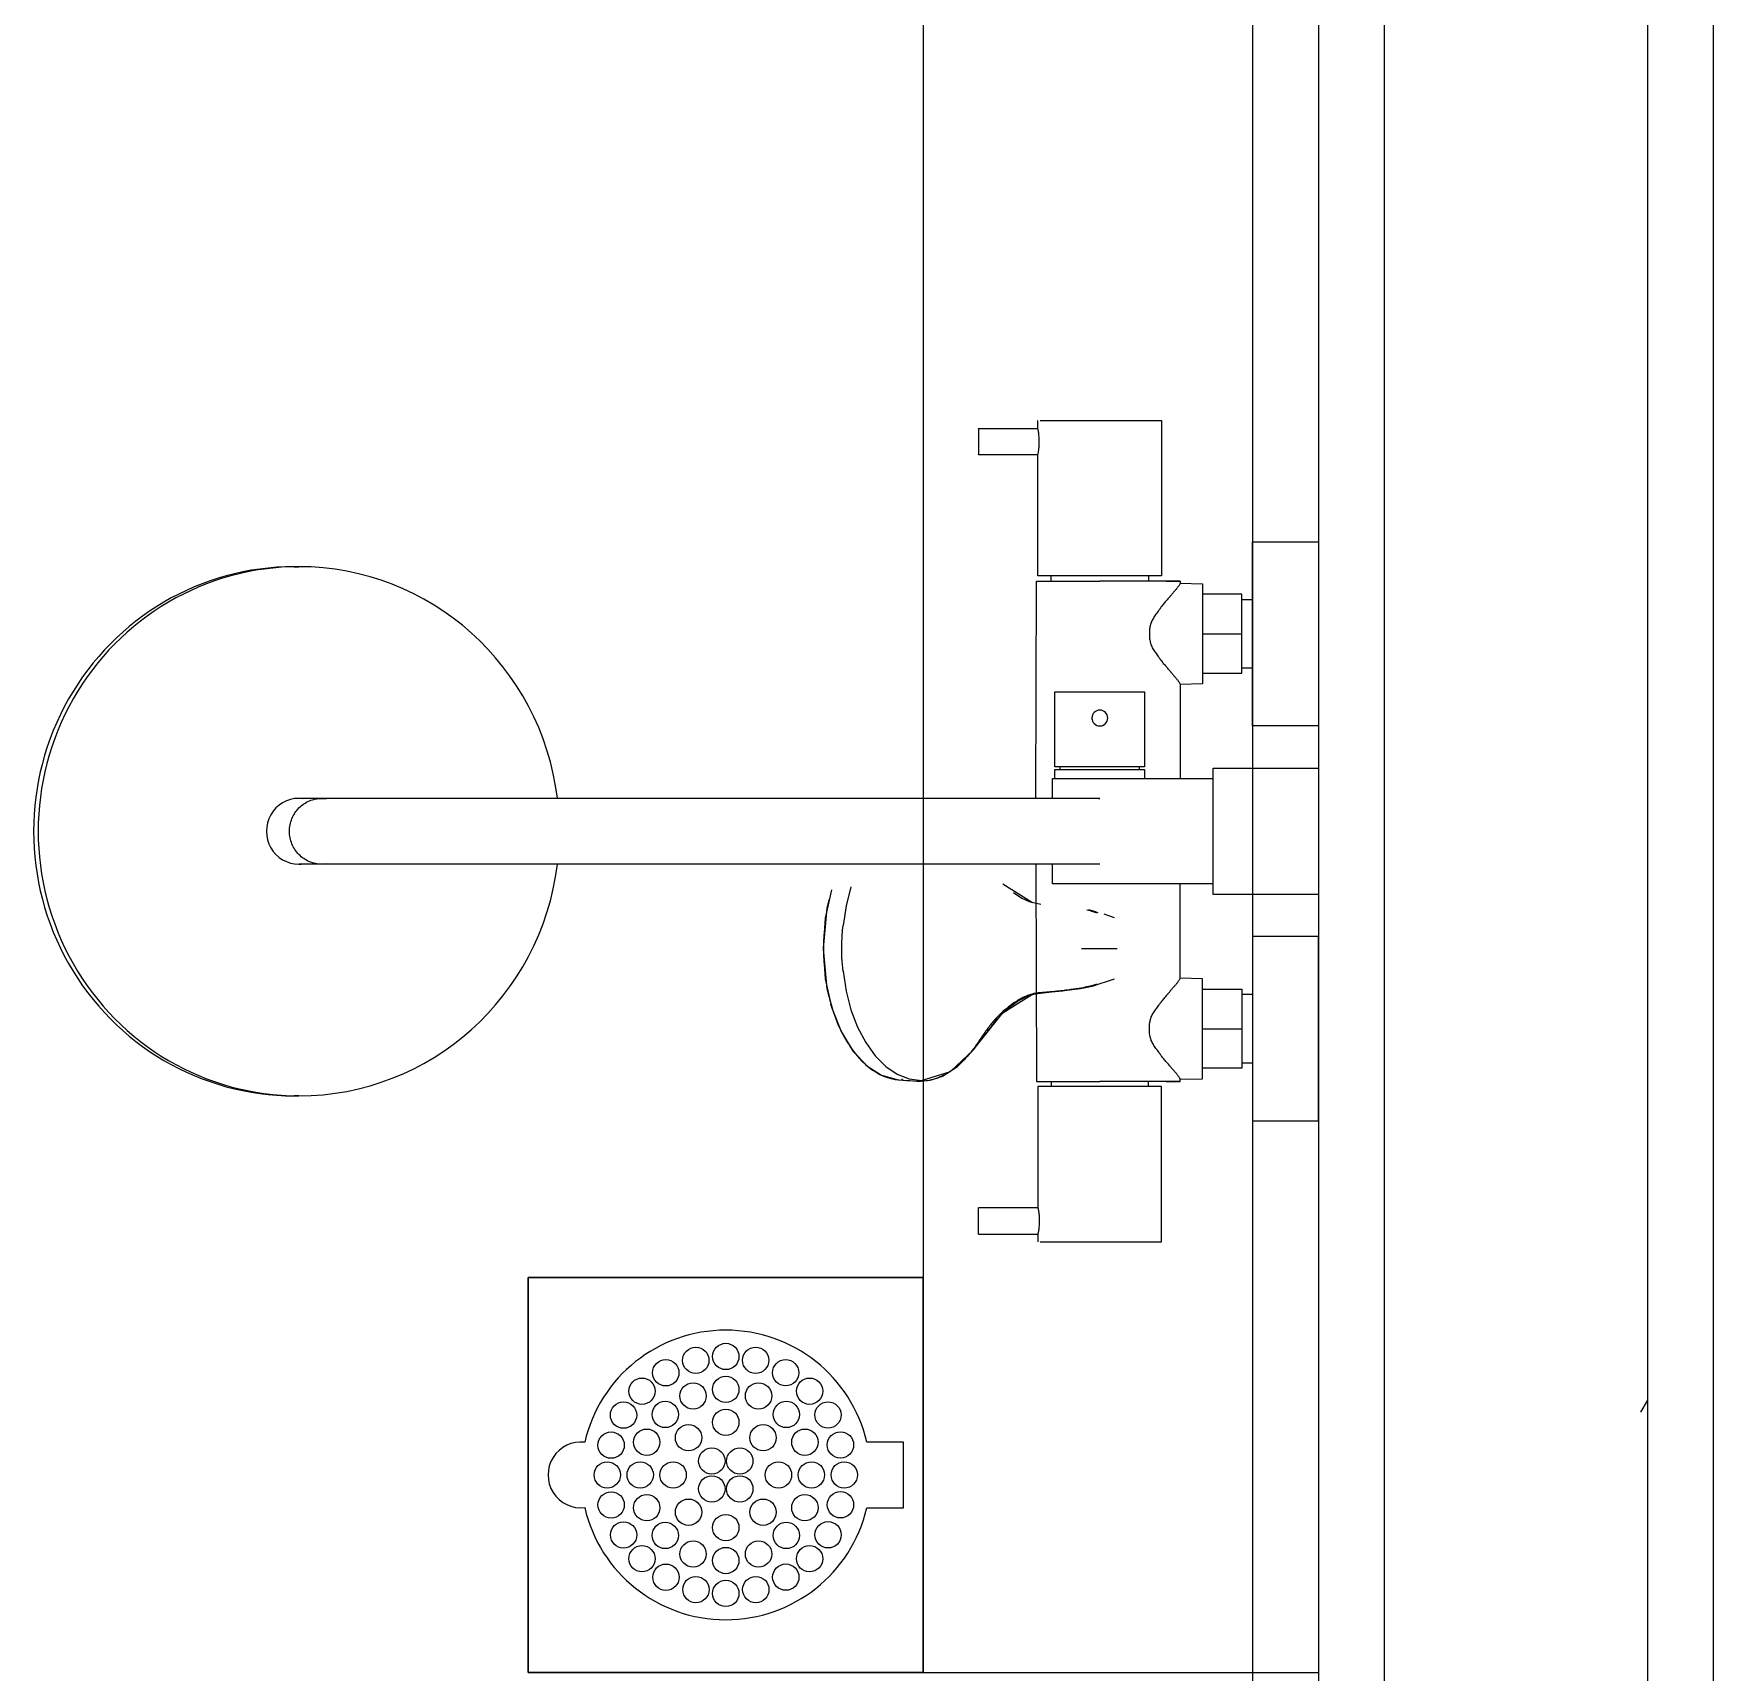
# Model space of a CAD drawing. Header units: millimetres. Extents: x -145636 to 131102, y -135903 to -7470.
# Drawn here: x 27157 to 27795, y -114873 to -114251 of the extents above; entities that cross this region are included whole.
import ezdxf

# ---------------------------------------------------------------- set-up
doc = ezdxf.new("R2010")
doc.units = ezdxf.units.MM
doc.layers.add('M_ARCHI', color=8, linetype='Continuous')

# ---------------------------------------------------------------- blocks, each defined once
blk = doc.blocks.new('RF Archi 21.10.2024')
at = {"layer": 'M_ARCHI', "color": 8}
for p, q in [((-138786.01, -25375.17), (-138786.01, -138100.96)), ((-138636.01, -126778.47), (-138636.01, -134028.47)), ((-138636.01, -126778.47), (-138636.01, -134028.47)), ((-138611.01, -134028.47), (-138611.01, -126778.47)), ((-138761.01, -129953.47), (-138761.01, -133253.47)), ((-138736.01, -129953.47), (-138736.01, -133278.47)), ((-138890.01, -130805.97), (-138890.01, -130815.97)), ((-138890.01, -130806.14), (-138890.01, -130805.97)), ((-138890.01, -130805.97), (-138890.01, -130806.14)), ((-138890.01, -130806.14), (-138890.01, -130805.97)), ((-138890.01, -130805.97), (-138867.51, -130805.97)), ((-138867.51, -130805.97), (-138867.51, -130802.97)), ((-138866.7, -130802.97), (-138844.01, -130802.97)), ((-138844.01, -130802.97), (-138820.51, -130802.97)), ((-138820.51, -130802.97), (-138820.51, -130861.97)), ((-138890.01, -130815.97), (-138890.01, -130815.8)), ((-138890.01, -130815.8), (-138890.01, -130815.97)), ((-138890.01, -130815.97), (-138890.01, -130815.8)), ((-138867.51, -130815.97), (-138890.01, -130815.97)), ((-138867.51, -130861.97), (-138867.51, -130815.97)), ((-138786.01, -130918.97), (-138786.01, -130848.97)), ((-138786.01, -130848.97), (-138761.01, -130848.97)), ((-138761.01, -130848.97), (-138761.01, -130918.97)), ((-139149.86, -130858.47), (-139148.13, -130858.47)), ((-138844.01, -130861.97), (-138867.51, -130861.97)), ((-138862.51, -130863.97), (-138862.51, -130861.97)), ((-138820.51, -130861.97), (-138844.01, -130861.97)), ((-138825.51, -130861.97), (-138825.51, -130863.97)), ((-138868.3, -130946.47), (-138868.01, -130863.97)), ((-138868.01, -130863.97), (-138844.01, -130863.97)), ((-138813.51, -130863.97), (-138813.51, -130864.75)), ((-138813.51, -130864.75), (-138805.01, -130864.97)), ((-138805.01, -130864.97), (-138805.01, -130902.97)), ((-138790.01, -130868.97), (-138805.01, -130868.97)), ((-138790.01, -130883.97), (-138790.01, -130868.97)), ((-138790.01, -130870.97), (-138786.01, -130870.97)), ((-138805.01, -130883.97), (-138790.01, -130883.97)), ((-138790.01, -130898.97), (-138790.01, -130883.97)), ((-138805.01, -130898.97), (-138790.01, -130898.97)), ((-138786.01, -130896.97), (-138790.01, -130896.97)), ((-138861.01, -130934.47), (-138861.01, -130905.97)), ((-138861.01, -130905.97), (-138844.01, -130905.97)), ((-138844.01, -130905.97), (-138827.01, -130905.97)), ((-138827.01, -130905.97), (-138827.01, -130934.47)), ((-138805.01, -130902.97), (-138813.51, -130903.19)), ((-138813.51, -130903.19), (-138813.51, -130939.11)), ((-138761.01, -130918.97), (-138786.01, -130918.97)), ((-138862.01, -130946.37), (-138862.01, -130938.97)), ((-138862.01, -130938.97), (-138801.01, -130938.97)), ((-138844.01, -130934.47), (-138861.01, -130934.47)), ((-138861.01, -130938.97), (-138861.01, -130935.47)), ((-138861.01, -130935.47), (-138844.01, -130935.47)), ((-138859.01, -130935.47), (-138859.01, -130934.47)), ((-138827.01, -130934.47), (-138844.01, -130934.47)), ((-138844.01, -130935.47), (-138827.01, -130935.47)), ((-138829.01, -130934.47), (-138829.01, -130935.47)), ((-138827.01, -130935.47), (-138827.01, -130938.97)), ((-138801.01, -130982.97), (-138801.01, -130934.97)), ((-138801.01, -130934.97), (-138761.01, -130934.97)), ((-138761.01, -130934.97), (-138761.01, -130982.97)), ((-139139.44, -130946.47), (-139148.13, -130946.47)), ((-139138.91, -130946.47), (-139139.44, -130946.47)), ((-139138.3, -130946.47), (-139138.91, -130946.47)), ((-139137.61, -130946.47), (-139138.3, -130946.47)), ((-139136.85, -130946.47), (-139137.61, -130946.47)), ((-139136.01, -130946.47), (-139136.85, -130946.47)), ((-139135.09, -130946.47), (-139136.01, -130946.47)), ((-139134.11, -130946.47), (-139135.09, -130946.47)), ((-139133.05, -130946.47), (-139134.11, -130946.47)), ((-139131.93, -130946.47), (-139133.05, -130946.47)), ((-139130.74, -130946.47), (-139131.93, -130946.47)), ((-139129.48, -130946.47), (-139130.74, -130946.47)), ((-139128.16, -130946.47), (-139129.48, -130946.47)), ((-139126.78, -130946.47), (-139128.16, -130946.47)), ((-139125.34, -130946.47), (-139126.78, -130946.47)), ((-139123.84, -130946.47), (-139125.34, -130946.47)), ((-139122.29, -130946.47), (-139123.84, -130946.47)), ((-139120.69, -130946.47), (-139122.29, -130946.47)), ((-139119.04, -130946.47), (-139120.69, -130946.47)), ((-139117.34, -130946.47), (-139119.04, -130946.47)), ((-139115.6, -130946.47), (-139117.34, -130946.47)), ((-139113.82, -130946.47), (-139115.6, -130946.47)), ((-139112, -130946.47), (-139113.82, -130946.47)), ((-139110.14, -130946.47), (-139112, -130946.47)), ((-139108.26, -130946.47), (-139110.14, -130946.47)), ((-139106.34, -130946.47), (-139108.26, -130946.47)), ((-139104.4, -130946.47), (-139106.34, -130946.47)), ((-139102.43, -130946.47), (-139104.4, -130946.47)), ((-139100.44, -130946.47), (-139102.43, -130946.47)), ((-139098.44, -130946.47), (-139100.44, -130946.47)), ((-139096.43, -130946.47), (-139098.44, -130946.47)), ((-139094.4, -130946.47), (-139096.43, -130946.47)), ((-139092.37, -130946.47), (-139094.4, -130946.47)), ((-139090.33, -130946.47), (-139092.37, -130946.47)), ((-139090.01, -130946.47), (-139090.33, -130946.47)), ((-138894.01, -130946.47), (-139090.01, -130946.47)), ((-138892.01, -130946.47), (-138894.01, -130946.47)), ((-138890.01, -130946.47), (-138892.01, -130946.47)), ((-138888.02, -130946.47), (-138890.01, -130946.47)), ((-138886.04, -130946.47), (-138888.02, -130946.47)), ((-138884.07, -130946.47), (-138886.04, -130946.47)), ((-138882.12, -130946.47), (-138884.07, -130946.47)), ((-138880.19, -130946.47), (-138882.12, -130946.47)), ((-138878.28, -130946.47), (-138880.19, -130946.47)), ((-138876.39, -130946.47), (-138878.28, -130946.47)), ((-138874.53, -130946.47), (-138876.39, -130946.47)), ((-138872.71, -130946.47), (-138874.53, -130946.47)), ((-138870.92, -130946.47), (-138872.71, -130946.47)), ((-138869.16, -130946.47), (-138870.92, -130946.47)), ((-138867.45, -130946.47), (-138869.16, -130946.47)), ((-138865.77, -130946.47), (-138867.45, -130946.47)), ((-138864.15, -130946.47), (-138865.77, -130946.47)), ((-138862.57, -130946.47), (-138864.15, -130946.47)), ((-138861.04, -130946.47), (-138862.57, -130946.47)), ((-138859.56, -130946.47), (-138861.04, -130946.47)), ((-138858.14, -130946.47), (-138859.56, -130946.47)), ((-138856.77, -130946.47), (-138858.14, -130946.47)), ((-138855.47, -130946.47), (-138856.77, -130946.47)), ((-138854.23, -130946.47), (-138855.47, -130946.47)), ((-138853.05, -130946.47), (-138854.23, -130946.47)), ((-138851.93, -130946.47), (-138853.05, -130946.47)), ((-138850.89, -130946.47), (-138851.93, -130946.47)), ((-138849.91, -130946.47), (-138850.89, -130946.47)), ((-138849, -130946.47), (-138849.91, -130946.47)), ((-138848.17, -130946.47), (-138849, -130946.47)), ((-138847.4, -130946.47), (-138848.17, -130946.47)), ((-138846.72, -130946.47), (-138847.4, -130946.47)), ((-138846.1, -130946.47), (-138846.72, -130946.47)), ((-138845.57, -130946.47), (-138846.1, -130946.47)), ((-138845.11, -130946.47), (-138845.57, -130946.47)), ((-138844.73, -130946.47), (-138845.11, -130946.47)), ((-138844.43, -130946.47), (-138844.73, -130946.47)), ((-138844.43, -130946.47), (-138844.21, -130946.47)), ((-138844.21, -130946.47), (-138844.43, -130946.47)), ((-138844.21, -130946.47), (-138844.07, -130946.47)), ((-138844.07, -130946.47), (-138844.21, -130946.47)), ((-138844.07, -130946.47), (-138844.01, -130946.47)), ((-138844.01, -130946.47), (-138844.07, -130946.47)), ((-139139.44, -130971.47), (-139148.13, -130971.47)), ((-139139.36, -130971.47), (-139139.44, -130971.47)), ((-139138.82, -130971.47), (-139139.36, -130971.47)), ((-139138.2, -130971.47), (-139138.82, -130971.47)), ((-139137.5, -130971.47), (-139138.2, -130971.47)), ((-139136.72, -130971.47), (-139137.5, -130971.47)), ((-139135.87, -130971.47), (-139136.72, -130971.47)), ((-139134.94, -130971.47), (-139135.87, -130971.47)), ((-139133.95, -130971.47), (-139134.94, -130971.47)), ((-139132.88, -130971.47), (-139133.95, -130971.47)), ((-139131.75, -130971.47), (-139132.88, -130971.47)), ((-139130.54, -130971.47), (-139131.75, -130971.47)), ((-139129.28, -130971.47), (-139130.54, -130971.47)), ((-139127.95, -130971.47), (-139129.28, -130971.47)), ((-139126.56, -130971.47), (-139127.95, -130971.47)), ((-139125.11, -130971.47), (-139126.56, -130971.47)), ((-139123.6, -130971.47), (-139125.11, -130971.47)), ((-139122.04, -130971.47), (-139123.6, -130971.47)), ((-139120.43, -130971.47), (-139122.04, -130971.47)), ((-139118.78, -130971.47), (-139120.43, -130971.47)), ((-139117.07, -130971.47), (-139118.78, -130971.47)), ((-139115.32, -130971.47), (-139117.07, -130971.47)), ((-139113.53, -130971.47), (-139115.32, -130971.47)), ((-139111.71, -130971.47), (-139113.53, -130971.47)), ((-139109.85, -130971.47), (-139111.71, -130971.47)), ((-139107.95, -130971.47), (-139109.85, -130971.47)), ((-139106.03, -130971.47), (-139107.95, -130971.47)), ((-139104.09, -130971.47), (-139106.03, -130971.47)), ((-139102.12, -130971.47), (-139104.09, -130971.47)), ((-139100.13, -130971.47), (-139102.12, -130971.47)), ((-139098.12, -130971.47), (-139100.13, -130971.47)), ((-139096.1, -130971.47), (-139098.12, -130971.47)), ((-139094.08, -130971.47), (-139096.1, -130971.47)), ((-139092.04, -130971.47), (-139094.08, -130971.47)), ((-139090.01, -130971.47), (-139092.04, -130971.47)), ((-138894.01, -130971.47), (-139090.01, -130971.47)), ((-138893.47, -130971.47), (-138894.01, -130971.47)), ((-138891.47, -130971.47), (-138893.47, -130971.47)), ((-138889.47, -130971.47), (-138891.47, -130971.47)), ((-138887.48, -130971.47), (-138889.47, -130971.47)), ((-138885.51, -130971.47), (-138887.48, -130971.47)), ((-138883.54, -130971.47), (-138885.51, -130971.47)), ((-138881.6, -130971.47), (-138883.54, -130971.47)), ((-138879.67, -130971.47), (-138881.6, -130971.47)), ((-138877.77, -130971.47), (-138879.67, -130971.47)), ((-138875.89, -130971.47), (-138877.77, -130971.47)), ((-138874.04, -130971.47), (-138875.89, -130971.47)), ((-138872.22, -130971.47), (-138874.04, -130971.47)), ((-138870.44, -130971.47), (-138872.22, -130971.47)), ((-138868.69, -130971.47), (-138870.44, -130971.47)), ((-138866.99, -130971.47), (-138868.69, -130971.47)), ((-138868.3, -130971.47), (-138868.01, -131053.97)), ((-138865.33, -130971.47), (-138866.99, -130971.47)), ((-138863.71, -130971.47), (-138865.33, -130971.47)), ((-138862.15, -130971.47), (-138863.71, -130971.47)), ((-138860.63, -130971.47), (-138862.15, -130971.47)), ((-138862.01, -130978.97), (-138862.01, -130971.57)), ((-138859.17, -130971.47), (-138860.63, -130971.47)), ((-138857.76, -130971.47), (-138859.17, -130971.47)), ((-138856.42, -130971.47), (-138857.76, -130971.47)), ((-138855.13, -130971.47), (-138856.42, -130971.47)), ((-138853.9, -130971.47), (-138855.13, -130971.47)), ((-138852.74, -130971.47), (-138853.9, -130971.47)), ((-138851.64, -130971.47), (-138852.74, -130971.47)), ((-138850.61, -130971.47), (-138851.64, -130971.47)), ((-138849.66, -130971.47), (-138850.61, -130971.47)), ((-138848.77, -130971.47), (-138849.66, -130971.47)), ((-138847.95, -130971.47), (-138848.77, -130971.47)), ((-138847.21, -130971.47), (-138847.95, -130971.47)), ((-138846.54, -130971.47), (-138847.21, -130971.47)), ((-138845.95, -130971.47), (-138846.54, -130971.47)), ((-138845.44, -130971.47), (-138845.95, -130971.47)), ((-138845, -130971.47), (-138845.44, -130971.47)), ((-138844.64, -130971.47), (-138845, -130971.47)), ((-138844.36, -130971.47), (-138844.64, -130971.47)), ((-138844.17, -130971.47), (-138844.36, -130971.47)), ((-138844.05, -130971.47), (-138844.17, -130971.47)), ((-138844.01, -130971.47), (-138844.05, -130971.47)), ((-138945.92, -130981.23), (-138948.28, -130991.97)), ((-138938.47, -130980.11), (-138940.32, -130987.25)), ((-138869.6, -130986.09), (-138880.84, -130979.04)), ((-138876.81, -130982.29), (-138873.61, -130984.33)), ((-138873.61, -130984.33), (-138870.8, -130985.65)), ((-138801.01, -130978.97), (-138862.01, -130978.97)), ((-138813.51, -131014.75), (-138813.51, -130978.83)), ((-138761.01, -130982.97), (-138801.01, -130982.97)), ((-138947.59, -130988.12), (-138949.06, -131003.47)), ((-138946.92, -130985.06), (-138947.59, -130988.12)), ((-138940.32, -130987.25), (-138941.49, -130994.77)), ((-138870.8, -130985.65), (-138866.41, -130986.6)), ((-138846, -130989.41), (-138848.22, -130988.86)), ((-138844.57, -130989.94), (-138846, -130989.41)), ((-138838.43, -130991.91), (-138842.36, -130990.4)), ((-138948.28, -130991.97), (-138949.09, -131003.47)), ((-138949.09, -131003.47), (-138948.28, -131014.97)), ((-138949.06, -131003.47), (-138947.59, -131018.83)), ((-138850.9, -131003.47), (-138850.76, -131003.47)), ((-138850.76, -131003.47), (-138842.19, -131003.47)), ((-138842.19, -131003.47), (-138837.43, -131003.47)), ((-138786.01, -130998.97), (-138786.01, -131068.97)), ((-138761.01, -130998.97), (-138786.01, -130998.97)), ((-138761.01, -131068.97), (-138761.01, -130998.97)), ((-138948.28, -131014.97), (-138945.92, -131025.72)), ((-138941.49, -131012.17), (-138940.32, -131019.7)), ((-138846.84, -131017.76), (-138838.43, -131015.03)), ((-138805.01, -131014.97), (-138813.51, -131014.75)), ((-138805.01, -131052.97), (-138805.01, -131014.97)), ((-138947.59, -131018.83), (-138946.92, -131021.88)), ((-138940.32, -131019.7), (-138938.47, -131026.83)), ((-138880.84, -131027.9), (-138869.6, -131020.86)), ((-138875.4, -131023.69), (-138871.58, -131021.6)), ((-138871.58, -131021.6), (-138867.75, -131020.5)), ((-138869.6, -131020.86), (-138861.33, -131019.83)), ((-138867.75, -131020.5), (-138858.16, -131019.59)), ((-138861.33, -131019.83), (-138855.55, -131019.22)), ((-138858.16, -131019.59), (-138846.84, -131017.76)), ((-138855.55, -131019.22), (-138851.33, -131018.64)), ((-138851.33, -131018.64), (-138848.22, -131018.08)), ((-138848.22, -131018.08), (-138846, -131017.53)), ((-138846, -131017.53), (-138844.57, -131017)), ((-138805.01, -131018.97), (-138790.01, -131018.97)), ((-138790.01, -131018.97), (-138790.01, -131033.97)), ((-138786.01, -131020.97), (-138790.01, -131020.97)), ((-138946.19, -131024.65), (-138943.34, -131032.61)), ((-138945.92, -131025.72), (-138942.25, -131035.08)), ((-138938.47, -131026.83), (-138935.97, -131033.4)), ((-138890.79, -131040.48), (-138880.84, -131027.9)), ((-138882.78, -131030.21), (-138881.34, -131028.61)), ((-138881.34, -131028.61), (-138877.63, -131025.26)), ((-138877.63, -131025.26), (-138876.81, -131024.65)), ((-138876.81, -131024.65), (-138875.4, -131023.69)), ((-138943.34, -131032.61), (-138941.23, -131036.91)), ((-138942.25, -131035.08), (-138937.61, -131042.63)), ((-138935.97, -131033.4), (-138932.89, -131039.25)), ((-138891.92, -131041.95), (-138886.03, -131034.27)), ((-138886.03, -131034.27), (-138884.63, -131032.47)), ((-138884.63, -131032.47), (-138882.78, -131030.21)), ((-138805.01, -131033.97), (-138790.01, -131033.97)), ((-138790.01, -131033.97), (-138790.01, -131048.97)), ((-138938.88, -131040.73), (-138936.74, -131043.56)), ((-138932.89, -131039.25), (-138929.29, -131044.25)), ((-138900.69, -131050.22), (-138891.92, -131041.95)), ((-138897.99, -131048.28), (-138891.92, -131041.95)), ((-138891.92, -131041.95), (-138890.79, -131040.48)), ((-138937.61, -131042.63), (-138932.41, -131048.1)), ((-138936.74, -131043.56), (-138932.86, -131047.52)), ((-138932.41, -131048.1), (-138926.91, -131051.61)), ((-138929.29, -131044.25), (-138925.28, -131048.27)), ((-138925.28, -131048.27), (-138920.94, -131051.21)), ((-138903.75, -131052), (-138897.99, -131048.28)), ((-138790.01, -131046.97), (-138786.01, -131046.97)), ((-138926.91, -131051.61), (-138920.62, -131053.37)), ((-138920.94, -131051.21), (-138916.38, -131053.01)), ((-138920.62, -131053.37), (-138920.33, -131053.4)), ((-138920.33, -131053.4), (-138912.84, -131053.91)), ((-138918.73, -131053.47), (-138917.42, -131053.59)), ((-138917.42, -131053.59), (-138916.12, -131053.7)), ((-138916.38, -131053.01), (-138911.7, -131053.62)), ((-138916.12, -131053.7), (-138914.81, -131053.79)), ((-138914.81, -131053.79), (-138913.51, -131053.86)), ((-138913.51, -131053.86), (-138912.19, -131053.92)), ((-138912.19, -131053.92), (-138907.95, -131053.44)), ((-138911.7, -131053.62), (-138900.69, -131050.22)), ((-138907.95, -131053.44), (-138903.75, -131052)), ((-138868.01, -131053.97), (-138844.01, -131053.97)), ((-138862.51, -131053.97), (-138862.51, -131055.97)), ((-138825.51, -131055.97), (-138825.51, -131053.97)), ((-138813.51, -131053.19), (-138805.01, -131052.97)), ((-138813.51, -131053.97), (-138813.51, -131053.19)), ((-138790.01, -131048.97), (-138805.01, -131048.97)), ((-139148.13, -131059.47), (-139149.86, -131059.47)), ((-138844.01, -131055.97), (-138867.51, -131055.97)), ((-138867.51, -131055.97), (-138867.51, -131101.97)), ((-138820.51, -131055.97), (-138844.01, -131055.97)), ((-138820.51, -131114.97), (-138820.51, -131055.97)), ((-138786.01, -131068.97), (-138761.01, -131068.97)), ((-138890.01, -131111.97), (-138890.01, -131101.97)), ((-138890.01, -131101.97), (-138890.01, -131102.14)), ((-138890.01, -131102.14), (-138890.01, -131101.97)), ((-138867.51, -131101.97), (-138890.01, -131101.97)), ((-138890.01, -131101.97), (-138890.01, -131102.14)), ((-138890.01, -131111.8), (-138890.01, -131111.97)), ((-138890.01, -131111.97), (-138890.01, -131111.8)), ((-138890.01, -131111.8), (-138890.01, -131111.97)), ((-138890.01, -131111.97), (-138867.51, -131111.97)), ((-138867.51, -131111.97), (-138867.51, -131114.97)), ((-138866.7, -131114.97), (-138844.01, -131114.97)), ((-138844.01, -131114.97), (-138820.51, -131114.97)), ((-139061.01, -131128.47), (-138911.01, -131128.47)), ((-139061.01, -131278.47), (-139061.01, -131128.47)), ((-138911.01, -131128.47), (-139061.01, -131128.47)), ((-139061.01, -131128.47), (-139061.01, -131278.47)), ((-138911.01, -131128.47), (-138911.01, -131278.47)), ((-138911.01, -131278.47), (-138911.01, -131128.47)), ((-138918.51, -131190.97), (-138932.44, -131190.97)), ((-138918.51, -131215.97), (-138918.51, -131190.97)), ((-138932.44, -131215.97), (-138918.51, -131215.97)), ((-138911.01, -131278.47), (-139061.01, -131278.47)), ((-139061.01, -131278.47), (-138911.01, -131278.47))]:
    blk.add_line(p, q, dxfattribs=at)
at = {"layer": 'M_ARCHI', "color": 8, "linetype": 'Continuous'}
for p, q in [((-138911.01, -130566.55), (-138911.01, -131128.47)), ((-138636.01, -131175.04), (-138638.65, -131179.62)), ((-138911.01, -131278.47), (-138761.01, -131278.47))]:
    blk.add_line(p, q, dxfattribs=at)
at = {"layer": 'M_ARCHI', "color": 8}
for centre in [(-138997.4, -131159.94), (-138986.01, -131158.47), (-138974.67, -131159.92), (-139008.79, -131164.66), (-138963.28, -131164.63), (-139017.83, -131171.65), (-138998.44, -131173.45), (-138986.01, -131170.97), (-138973.57, -131173.45), (-138954.19, -131171.65), (-139024.84, -131180.74), (-139008.99, -131180.49), (-138963.02, -131180.49), (-138947.2, -131180.69), (-138986.01, -131183.47), (-139029.55, -131192.14), (-139016.03, -131191.03), (-139000.15, -131189.33), (-138971.86, -131189.33), (-138955.98, -131191.03), (-138942.47, -131192.08), (-138991.31, -131198.17), (-138980.7, -131198.17), (-139031.01, -131203.47), (-139018.51, -131203.47), (-139006.01, -131203.47), (-138966.01, -131203.47), (-138953.51, -131203.47), (-138941.01, -131203.47), (-138991.31, -131208.77), (-138980.7, -131208.77), (-139029.54, -131214.86), (-139016.03, -131215.91), (-139000.15, -131217.61), (-138971.86, -131217.61), (-138955.98, -131215.91), (-138942.46, -131214.8), (-138986.01, -131223.47), (-139024.81, -131226.25), (-139008.99, -131226.45), (-138963.02, -131226.45), (-138947.17, -131226.2), (-139017.83, -131235.29), (-138998.44, -131233.5), (-138986.01, -131235.97), (-138973.57, -131233.5), (-138954.19, -131235.29), (-139008.73, -131242.31), (-138963.22, -131242.28), (-138997.34, -131247.02), (-138986.01, -131248.47), (-138974.61, -131247.01)]:
    blk.add_circle(centre, 5, dxfattribs=at)
for centre, radius, start, end in [((-138844.01, -130915.97), 3, 90, 270), ((-138844.01, -130915.97), 3, 270, 90), ((-138986.01, -131203.47), 55, 13.13656, 166.95004), ((-139041.01, -131203.47), 12.5, 83.47502, 276.52498), ((-138986.01, -131203.47), 55, 193.04996, 346.86344)]:
    blk.add_arc(centre, radius, start, end, dxfattribs=at)
for centre, major_axis, ratio, start_param, end_param in [((-139149.86, -130958.97), (0, 100.5), 0.984808, 0, 3.141593), ((-139148.13, -130958.97), (0, 100.5), 0.984808, 0, 3.141593), ((-139148.13, -130958.97), (0, 100.5), 0.984808, 4.838199, 6.283185), ((-139148.13, -130958.97), (0, 12.5), 0.984808, 0, 3.141593), ((-139148.13, -130958.97), (0, 12.5), 0.984808, 6.132198, 6.283185), ((-139148.13, -130958.97), (0, 12.5), 0.984808, 3.141593, 3.29258), ((-139148.13, -130958.97), (0, 100.5), 0.984808, 3.141593, 4.586579), ((-138918.73, -131003.47), (0, 49.99), 0.603332, 1.178097, 1.570796), ((-138918.73, -131003.47), (0, 49.99), 0.603332, 1.570796, 3.141593)]:
    blk.add_ellipse(centre, major_axis=major_axis, ratio=ratio, start_param=start_param, end_param=end_param, dxfattribs=at)
for points, knots in [([(-138867.51, -130815.97), (-138867.51, -130815.97), (-138867.49, -130815.91), (-138867.45, -130815.69), (-138867.37, -130815.32), (-138867.29, -130814.82), (-138867.19, -130814.2), (-138867.1, -130813.49), (-138867.03, -130812.69), (-138866.97, -130811.78), (-138866.96, -130810.93), (-138866.98, -130810.2), (-138867.01, -130809.5), (-138867.08, -130808.63), (-138867.19, -130807.73), (-138867.31, -130806.98), (-138867.45, -130806.21), (-138867.51, -130805.98), (-138867.51, -130805.97)], [0, 0, 0, 0, 0.055556, 0.111111, 0.166667, 0.222222, 0.277778, 0.333333, 0.388889, 0.444444, 0.513889, 0.548611, 0.583333, 0.652778, 0.722222, 0.791667, 0.861111, 1, 1, 1, 1]), ([(-138813.51, -130863.97), (-138813.51, -130863.97), (-138815.86, -130863.97), (-138819.71, -130863.97), (-138826.6, -130863.97), (-138837.92, -130863.97), (-138844.01, -130863.97)], [0, 0, 0, 0, 0.01974667, 0.04180364, 0.07040511, 0.09897424, 0.09897424, 0.09897424, 0.09897424]), ([(-138813.51, -130864.75), (-138813.47, -130864.75), (-138813.54, -130864.96), (-138813.85, -130865.49), (-138814.1, -130865.86), (-138814.31, -130866.18), (-138814.57, -130866.52), (-138814.97, -130867.02), (-138815.57, -130867.7), (-138816.24, -130868.47), (-138816.73, -130869.05), (-138817.02, -130869.39), (-138817.23, -130869.65), (-138817.45, -130869.92), (-138817.75, -130870.27), (-138818.3, -130870.92), (-138818.96, -130871.67), (-138819.64, -130872.47), (-138820.15, -130873.09), (-138820.57, -130873.62), (-138820.85, -130874), (-138821.01, -130874.23), (-138821.13, -130874.39), (-138821.25, -130874.57), (-138821.41, -130874.79), (-138821.7, -130875.19), (-138822.13, -130875.77), (-138822.66, -130876.49), (-138823.36, -130877.46), (-138823.99, -130878.47), (-138824.42, -130879.4), (-138824.62, -130879.95), (-138824.74, -130880.36), (-138824.85, -130880.79), (-138824.97, -130881.37), (-138825.13, -130882.42), (-138825.22, -130883.99), (-138825.13, -130885.55), (-138824.96, -130886.6), (-138824.84, -130887.18), (-138824.73, -130887.61), (-138824.61, -130888.02), (-138824.4, -130888.57), (-138823.97, -130889.5), (-138823.34, -130890.51), (-138822.64, -130891.49), (-138822.11, -130892.2), (-138821.68, -130892.78), (-138821.39, -130893.18), (-138821.22, -130893.41), (-138821.11, -130893.58), (-138820.99, -130893.75), (-138820.83, -130893.97), (-138820.54, -130894.35), (-138820.13, -130894.88), (-138819.62, -130895.5), (-138818.94, -130896.29), (-138818.27, -130897.05), (-138817.72, -130897.69), (-138817.42, -130898.05), (-138817.21, -130898.32), (-138816.99, -130898.59), (-138816.71, -130898.93), (-138816.22, -130899.51), (-138815.54, -130900.28), (-138814.95, -130900.97), (-138814.54, -130901.46), (-138814.29, -130901.8), (-138814.08, -130902.11), (-138813.83, -130902.48), (-138813.53, -130902.99), (-138813.46, -130903.19), (-138813.51, -130903.19)], [-1, -1, -1, -1, -0.944444, -0.916667, -0.902778, -0.888889, -0.875, -0.861111, -0.833333, -0.805556, -0.791667, -0.784722, -0.777778, -0.770833, -0.763889, -0.75, -0.722222, -0.708333, -0.694444, -0.680556, -0.673611, -0.670139, -0.666667, -0.663194, -0.659722, -0.652778, -0.638889, -0.625, -0.611111, -0.583333, -0.569444, -0.5625, -0.555556, -0.548611, -0.541667, -0.527778, -0.5, -0.472222, -0.458333, -0.451389, -0.444444, -0.4375, -0.430556, -0.416667, -0.388889, -0.375, -0.361111, -0.347222, -0.340278, -0.336806, -0.333333, -0.329861, -0.326389, -0.319444, -0.305556, -0.291667, -0.277778, -0.25, -0.236111, -0.229167, -0.222222, -0.215278, -0.208333, -0.194444, -0.166667, -0.138889, -0.125, -0.111111, -0.097222, -0.083333, -0.055556, 0, 0, 0, 0]), ([(-138818.74, -130863.97), (-138817.63, -130863.97), (-138815.6, -130863.97), (-138813.51, -130863.97), (-138813.51, -130863.97)], [0.0618589, 0.0618589, 0.0618589, 0.0618589, 0.07922757, 0.09897424, 0.09897424, 0.09897424, 0.09897424]), ([(-138846.96, -130915.45), (-138847, -130915.66), (-138847.02, -130915.99), (-138846.98, -130916.34), (-138846.96, -130916.47), (-138846.96, -130916.49)], [0.4444444, 0.4444444, 0.4444444, 0.4444444, 0.5138889, 0.5486111, 0.5555556, 0.5555556, 0.5555556, 0.5555556]), ([(-138941.96, -131003.47), (-138941.96, -131001.72), (-138941.87, -130998.79), (-138941.62, -130995.91), (-138941.49, -130994.77)], [-1, -1, -1, -1, -0.4, 0, 0, 0, 0]), ([(-138941.49, -131012.18), (-138941.68, -131010.46), (-138941.9, -131007.56), (-138941.96, -131004.64), (-138941.96, -131003.47)], [-1, -1, -1, -1, -0.4, 0, 0, 0, 0]), ([(-138813.51, -131053.19), (-138813.47, -131053.19), (-138813.54, -131052.98), (-138813.85, -131052.46), (-138814.1, -131052.08), (-138814.31, -131051.77), (-138814.57, -131051.42), (-138814.97, -131050.92), (-138815.57, -131050.24), (-138816.24, -131049.47), (-138816.73, -131048.9), (-138817.02, -131048.56), (-138817.23, -131048.29), (-138817.45, -131048.03), (-138817.75, -131047.67), (-138818.3, -131047.03), (-138818.96, -131046.27), (-138819.64, -131045.47), (-138820.15, -131044.86), (-138820.57, -131044.32), (-138820.85, -131043.94), (-138821.01, -131043.72), (-138821.13, -131043.55), (-138821.25, -131043.38), (-138821.41, -131043.15), (-138821.7, -131042.75), (-138822.13, -131042.17), (-138822.66, -131041.46), (-138823.36, -131040.48), (-138823.99, -131039.47), (-138824.42, -131038.54), (-138824.62, -131037.99), (-138824.74, -131037.58), (-138824.85, -131037.15), (-138824.97, -131036.57), (-138825.13, -131035.52), (-138825.22, -131033.96), (-138825.13, -131032.39), (-138824.96, -131031.34), (-138824.84, -131030.76), (-138824.73, -131030.33), (-138824.61, -131029.92), (-138824.4, -131029.37), (-138823.97, -131028.44), (-138823.34, -131027.43), (-138822.64, -131026.46), (-138822.11, -131025.75), (-138821.68, -131025.16), (-138821.39, -131024.76), (-138821.22, -131024.54), (-138821.11, -131024.37), (-138820.99, -131024.2), (-138820.83, -131023.97), (-138820.54, -131023.59), (-138820.13, -131023.06), (-138819.62, -131022.44), (-138818.94, -131021.65), (-138818.27, -131020.89), (-138817.72, -131020.25), (-138817.42, -131019.89), (-138817.21, -131019.62), (-138816.99, -131019.36), (-138816.71, -131019.01), (-138816.22, -131018.43), (-138815.54, -131017.66), (-138814.95, -131016.98), (-138814.54, -131016.48), (-138814.29, -131016.14), (-138814.08, -131015.83), (-138813.83, -131015.46), (-138813.53, -131014.95), (-138813.46, -131014.75), (-138813.51, -131014.75)], [-1, -1, -1, -1, -0.944444, -0.916667, -0.902778, -0.888889, -0.875, -0.861111, -0.833333, -0.805556, -0.791667, -0.784722, -0.777778, -0.770833, -0.763889, -0.75, -0.722222, -0.708333, -0.694444, -0.680556, -0.673611, -0.670139, -0.666667, -0.663194, -0.659722, -0.652778, -0.638889, -0.625, -0.611111, -0.583333, -0.569444, -0.5625, -0.555556, -0.548611, -0.541667, -0.527778, -0.5, -0.472222, -0.458333, -0.451389, -0.444444, -0.4375, -0.430556, -0.416667, -0.388889, -0.375, -0.361111, -0.347222, -0.340278, -0.336806, -0.333333, -0.329861, -0.326389, -0.319444, -0.305556, -0.291667, -0.277778, -0.25, -0.236111, -0.229167, -0.222222, -0.215278, -0.208333, -0.194444, -0.166667, -0.138889, -0.125, -0.111111, -0.097222, -0.083333, -0.055556, 0, 0, 0, 0]), ([(-138845.27, -131017.01), (-138845.61, -131017.18), (-138846.57, -131017.54), (-138848.77, -131018.1), (-138851.84, -131018.68), (-138855.29, -131019.18), (-138858.79, -131019.6), (-138861.39, -131019.86), (-138863.75, -131020.09), (-138865.73, -131020.25), (-138867.88, -131020.4), (-138869.85, -131020.79), (-138871.55, -131021.39), (-138872.87, -131021.98), (-138874.24, -131022.71), (-138876.15, -131023.85), (-138878.61, -131025.6), (-138881.55, -131028.08), (-138884.32, -131030.93), (-138886.8, -131034.09), (-138889.07, -131037.49), (-138891.35, -131040.87), (-138893.74, -131043.85), (-138896.96, -131047.34), (-138901.15, -131050.79), (-138906.59, -131053.34), (-138910.32, -131053.92), (-138912.2, -131053.92)], [0, 0, 0, 0, 0.1, 0.2, 0.3, 0.4, 0.45, 0.5, 0.525, 0.55, 0.575, 0.6, 0.6125, 0.625, 0.6375, 0.65, 0.675, 0.7, 0.725, 0.75, 0.775, 0.8, 0.825, 0.85, 0.9, 0.95, 1, 1, 1, 1]), ([(-138919.16, -131053.03), (-138919.15, -131053.1), (-138919.09, -131053.29), (-138918.81, -131053.53), (-138918.71, -131053.47), (-138918.73, -131053.47)], [-1, -1, -1, -1, -0.875, -0.625, 0, 0, 0, 0]), ([(-138912.19, -131053.92), (-138912.12, -131053.92), (-138911.99, -131053.86), (-138911.82, -131053.69), (-138911.75, -131053.61), (-138911.7, -131053.62)], [-0.9879218, -0.9879218, -0.9879218, -0.9879218, -0.75, -0.5, 0, 0, 0, 0]), ([(-138813.51, -131053.97), (-138813.51, -131053.97), (-138815.86, -131053.97), (-138819.71, -131053.97), (-138826.6, -131053.97), (-138837.92, -131053.97), (-138844.01, -131053.97)], [0, 0, 0, 0, 0.01974667, 0.04180364, 0.07040511, 0.09897424, 0.09897424, 0.09897424, 0.09897424]), ([(-138818.74, -131053.97), (-138817.63, -131053.97), (-138815.6, -131053.97), (-138813.51, -131053.97), (-138813.51, -131053.97)], [0.0618589, 0.0618589, 0.0618589, 0.0618589, 0.07922757, 0.09897424, 0.09897424, 0.09897424, 0.09897424]), ([(-138867.51, -131101.97), (-138867.51, -131101.97), (-138867.49, -131102.03), (-138867.45, -131102.25), (-138867.37, -131102.62), (-138867.29, -131103.12), (-138867.19, -131103.74), (-138867.1, -131104.45), (-138867.03, -131105.25), (-138866.97, -131106.17), (-138866.96, -131107.01), (-138866.98, -131107.74), (-138867.01, -131108.44), (-138867.08, -131109.31), (-138867.19, -131110.21), (-138867.31, -131110.97), (-138867.45, -131111.73), (-138867.51, -131111.96), (-138867.51, -131111.97)], [0, 0, 0, 0, 0.055556, 0.111111, 0.166667, 0.222222, 0.277778, 0.333333, 0.388889, 0.444444, 0.513889, 0.548611, 0.583333, 0.652778, 0.722222, 0.791667, 0.861111, 1, 1, 1, 1])]:
    blk.add_open_spline(points, degree=3, knots=knots, dxfattribs=at)
for points in [[(-138813.64, -130863.97), (-138813.55, -130863.97), (-138813.51, -130863.97), (-138813.51, -130863.97)], [(-138813.51, -130863.97), (-138813.51, -130863.97), (-138813.55, -130863.97), (-138813.64, -130863.97)], [(-138845.03, -130918.79), (-138844.71, -130918.91), (-138844.37, -130918.97), (-138844.01, -130918.97)], [(-138844.01, -130918.97), (-138843.82, -130918.97), (-138843.47, -130918.94), (-138843.14, -130918.85), (-138842.98, -130918.79)], [(-139139.44, -130971.47), (-139141.04, -130971.47), (-139144.25, -130970.82), (-139148.32, -130968.04), (-139151.04, -130963.88), (-139152, -130958.97), (-139151.04, -130954.06), (-139148.32, -130949.9), (-139144.25, -130947.12), (-139141.04, -130946.47), (-139139.44, -130946.47)], [(-139139.44, -130946.47), (-139138.88, -130946.47), (-139138.33, -130946.51), (-139137.77, -130946.59)], [(-139137.77, -130971.35), (-139138.33, -130971.43), (-139138.88, -130971.47), (-139139.44, -130971.47)], [(-138848.91, -130988.84), (-138848.03, -130989.03), (-138846.57, -130989.4), (-138845.61, -130989.76), (-138845.27, -130989.94)], [(-138948.94, -131003.47), (-138948.96, -131003.47), (-138948.98, -131003.47), (-138949, -131003.47)], [(-138948.94, -131003.47), (-138948.96, -131003.47), (-138948.98, -131003.47), (-138949, -131003.47)], [(-138948.89, -131003.47), (-138948.91, -131003.47), (-138948.92, -131003.47), (-138948.94, -131003.47)], [(-138948.89, -131003.47), (-138948.91, -131003.47), (-138948.92, -131003.47), (-138948.94, -131003.47)], [(-138813.64, -131053.97), (-138813.55, -131053.97), (-138813.51, -131053.97), (-138813.51, -131053.97)], [(-138813.51, -131053.97), (-138813.51, -131053.97), (-138813.55, -131053.97), (-138813.64, -131053.97)]]:
    blk.add_open_spline(points, degree=3, dxfattribs=at)

msp = doc.modelspace()

# ---------------------------------------------------------------- block references
at = {"layer": 'M_ARCHI', "color": 8, "linetype": 'Continuous'}
msp.add_blockref('RF Archi 21.10.2024', (166405.7, 16405.44), dxfattribs=at)

doc.saveas('drawing.dxf')
